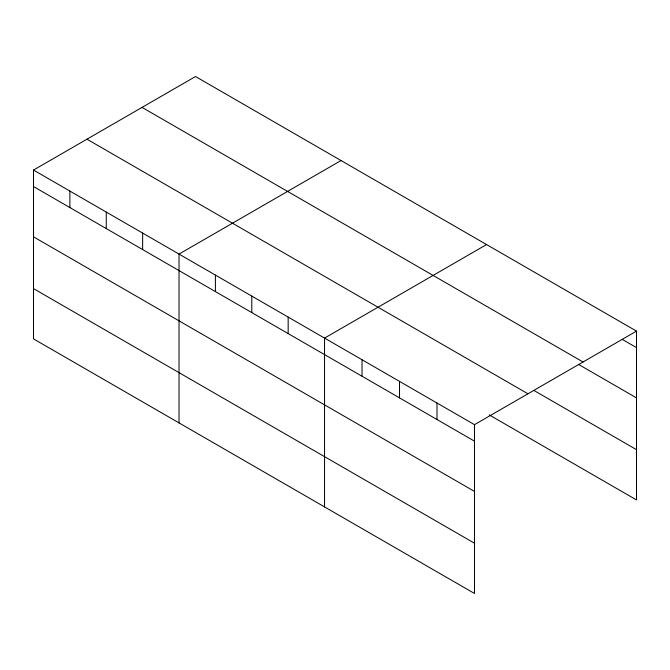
<?xml version="1.0" encoding="UTF-8"?>
<svg xmlns="http://www.w3.org/2000/svg" width="670" height="670" viewBox="0 0 670 670"><rect width="100%" height="100%" fill="white"/><g stroke="black" fill="none" stroke-linecap="round" stroke-linejoin="round"><path stroke-width="1" d="M474.486 491.42L474.486 424.663L33.5 170.063L33.5 338.878L474.486 593.478L474.486 491.42L33.5 236.828M489.242 414.914L636.5 499.937L636.5 331.122L195.514 76.522L33.5 170.063M341.038 160.54L179.024 254.081L179.024 422.896M486.562 244.558L324.548 338.099L324.548 506.914M474.486 424.663L636.5 331.122M622.221 339.372L636.5 347.621M142.048 107.393L583.034 361.993M578.486 364.388L636.5 397.888M533.864 390.417L636.5 449.671M86.966 139.192L527.952 393.793M33.5 186.561L474.486 441.161M33.5 288.611L474.486 543.211M436.999 403.022L436.999 419.521M399.513 381.381L399.513 397.88M362.034 359.74L362.034 376.239M288.167 317.094L288.167 333.593M251.786 296.09L251.786 312.589M215.405 275.085L215.405 291.584M142.643 233.076L142.643 249.575M106.262 212.072L106.262 228.571M69.881 191.067L69.881 207.566"/></g></svg>
